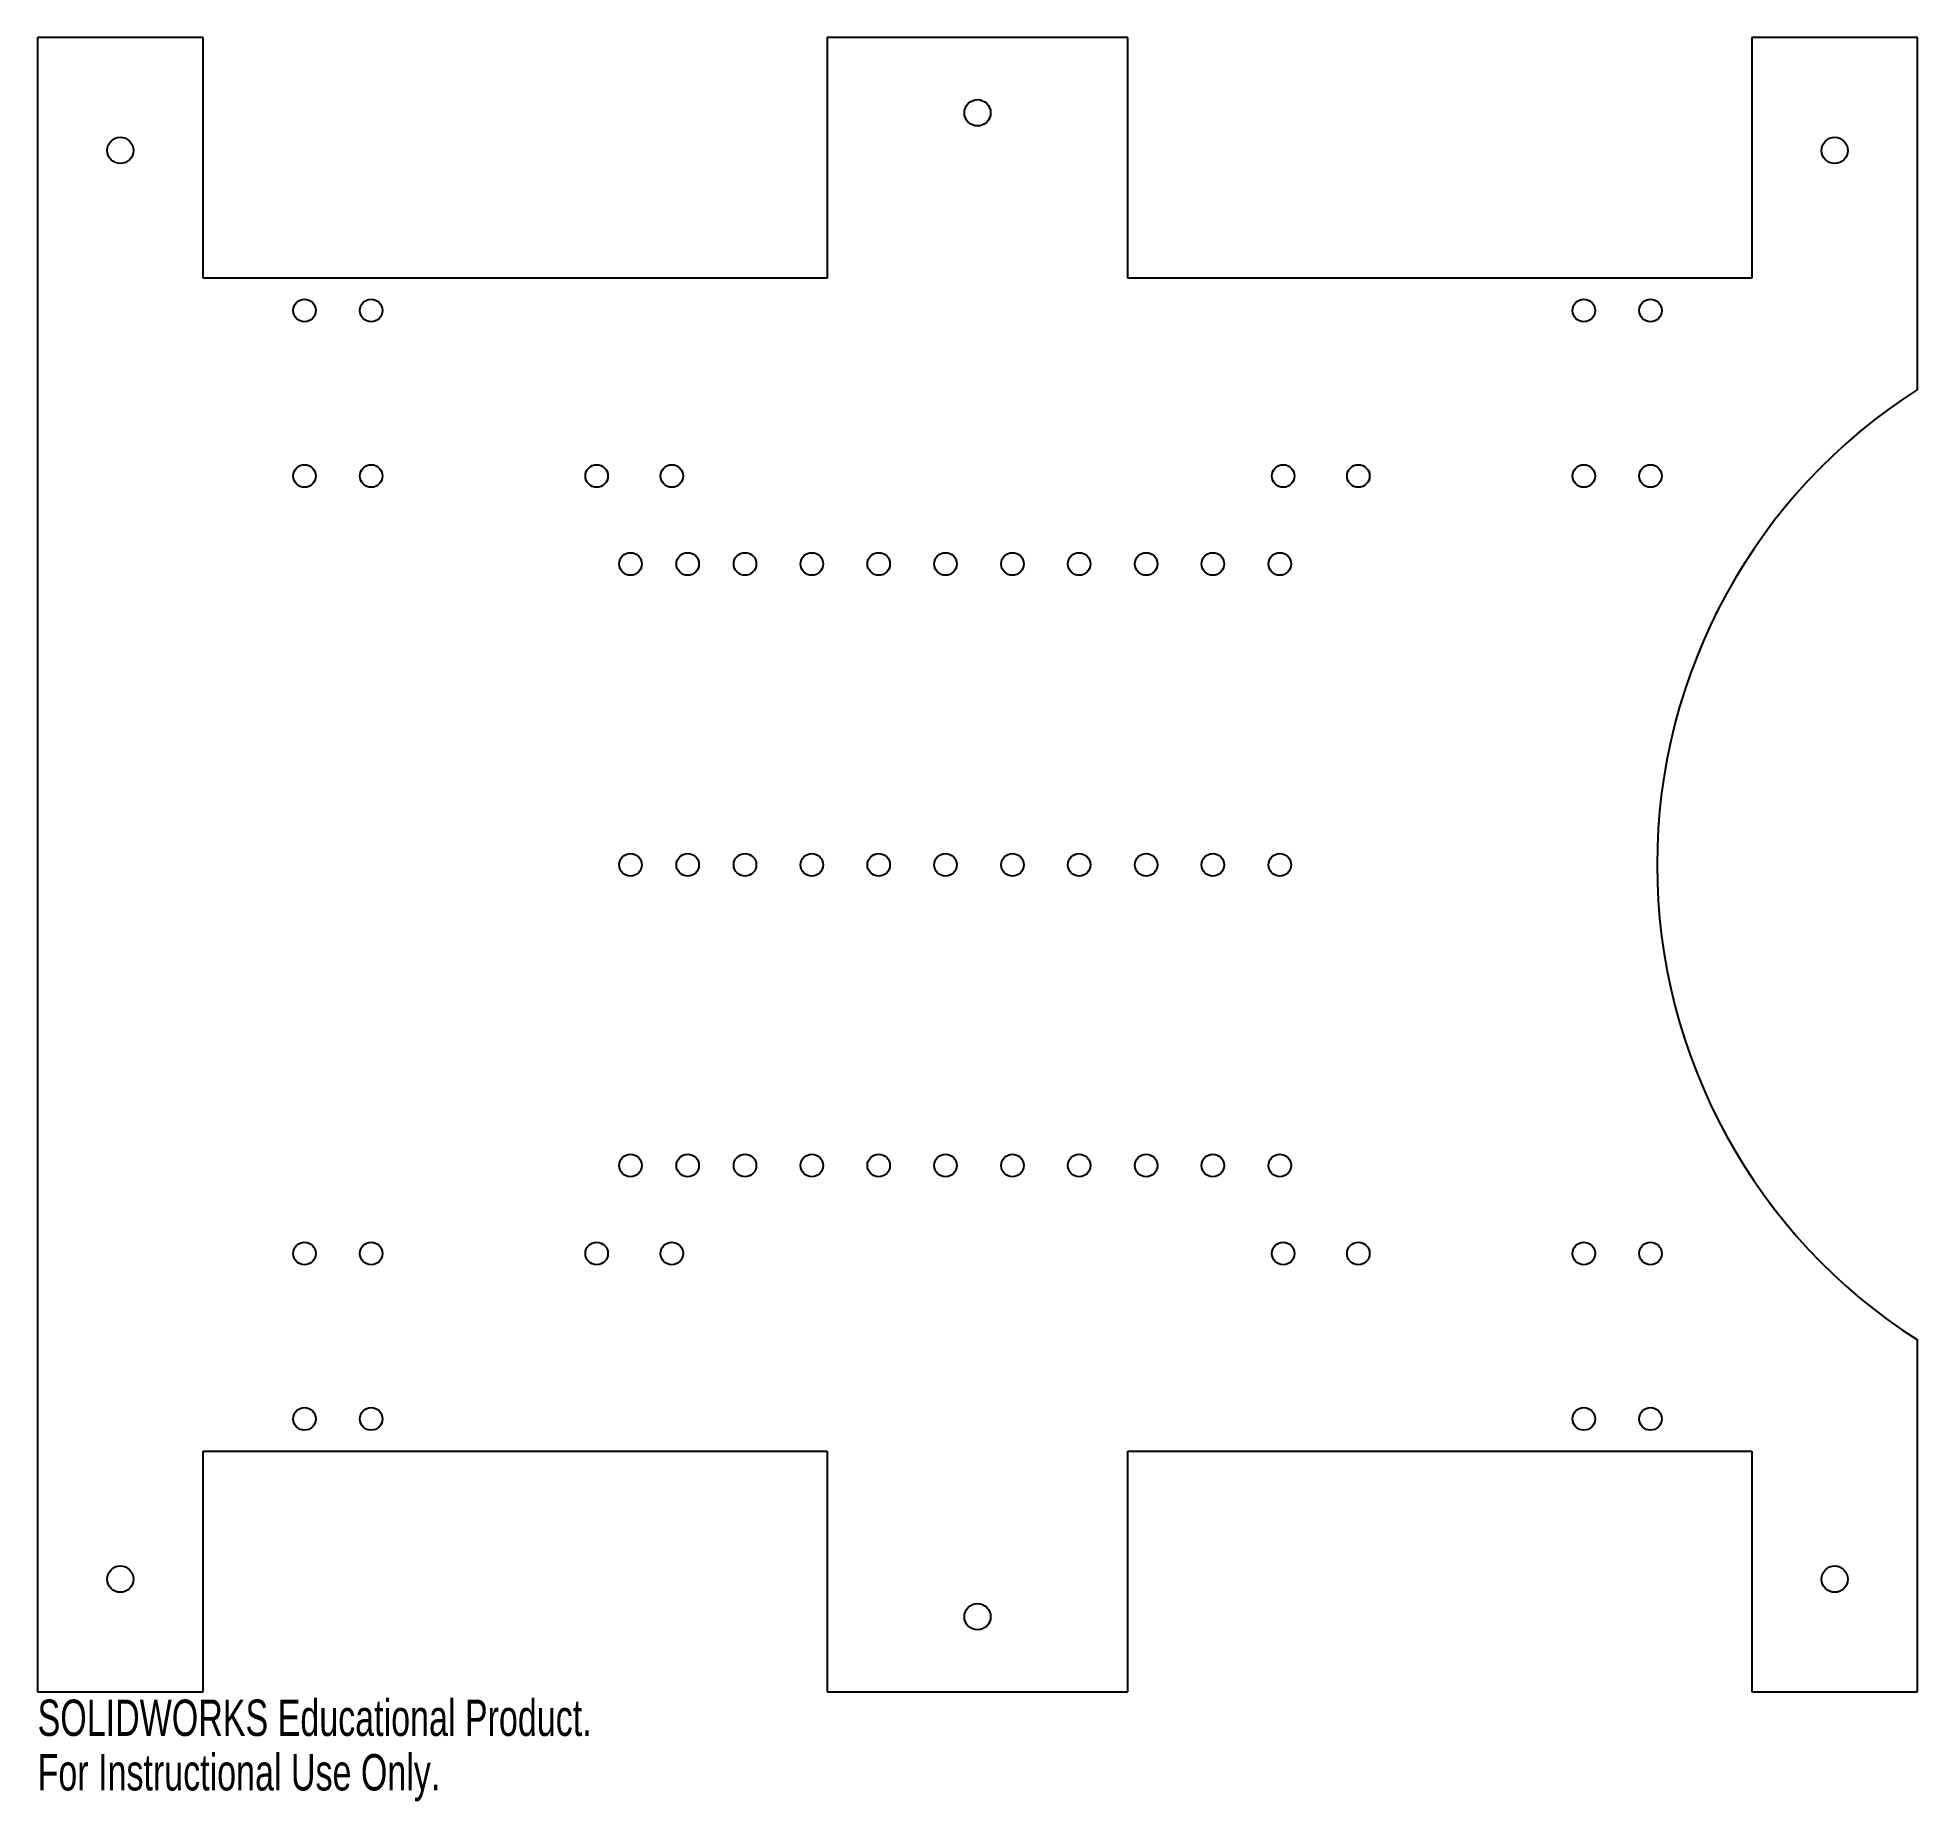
# Model space of a CAD drawing. Header units: millimetres. Extents: x -130 to 120, y -125 to 110.
import ezdxf

# ---------------------------------------------------------------- set-up
doc = ezdxf.new("R2010")
doc.units = ezdxf.units.MM
doc.styles.add('SLDTEXTSTYLE0', font='TXT', dxfattribs={"width": 0.7})

msp = doc.modelspace()

# ---------------------------------------------------------------- linework, layer by layer
at = {"color": 7, "linetype": 'Continuous', "lineweight": 25}
for p, q in [((-108.39, 110), (-130.39, 110)), ((-130.39, 110), (-130.39, -110)), ((-108.39, 78), (-108.39, 110)), ((-25.39, 110), (-25.39, 78)), ((14.61, 110), (-25.39, 110)), ((14.61, 78), (14.61, 110)), ((97.61, 110), (97.61, 78)), ((119.61, 110), (97.61, 110)), ((119.61, 63.2), (119.61, 110)), ((-25.39, 78), (-108.39, 78)), ((97.61, 78), (14.61, 78)), ((119.61, -110), (119.61, -63.2)), ((-108.39, -78), (-25.39, -78)), ((-108.39, -110), (-108.39, -78)), ((-25.39, -78), (-25.39, -110)), ((14.61, -78), (97.61, -78)), ((14.61, -110), (14.61, -78)), ((97.61, -78), (97.61, -110)), ((-130.39, -110), (-108.39, -110)), ((-25.39, -110), (14.61, -110)), ((97.61, -110), (119.61, -110))]:
    msp.add_line(p, q, dxfattribs=at)
for centre, radius in [((-5.39, 100), 1.75), ((-119.39, 95), 1.75), ((108.61, 95), 1.75), ((-94.89, 73.7), 1.5), ((-86.04, 73.7), 1.5), ((75.26, 73.7), 1.5), ((84.11, 73.7), 1.5), ((-94.89, 51.7), 1.5), ((-86.04, 51.7), 1.5), ((-56.04, 51.7), 1.5), ((-46.04, 51.7), 1.5), ((35.26, 51.7), 1.5), ((45.26, 51.7), 1.5), ((75.26, 51.7), 1.5), ((84.11, 51.7), 1.5), ((-51.55, 40), 1.5), ((-43.93, 40), 1.5), ((-36.31, 40), 1.5), ((-27.42, 40), 1.5), ((-18.53, 40), 1.5), ((-9.64, 40), 1.5), ((-0.75, 40), 1.5), ((8.14, 40), 1.5), ((17.03, 40), 1.5), ((25.92, 40), 1.5), ((34.81, 40), 1.5), ((-51.55, 0), 1.5), ((-43.93, 0), 1.5), ((-36.31, 0), 1.5), ((-27.42, 0), 1.5), ((-18.53, 0), 1.5), ((-9.64, 0), 1.5), ((-0.75, 0), 1.5), ((8.14, 0), 1.5), ((17.03, 0), 1.5), ((25.92, 0), 1.5), ((34.81, 0), 1.5), ((-51.55, -40), 1.5), ((-43.93, -40), 1.5), ((-36.31, -40), 1.5), ((-27.42, -40), 1.5), ((-18.53, -40), 1.5), ((-9.64, -40), 1.5), ((-0.75, -40), 1.5), ((8.14, -40), 1.5), ((17.03, -40), 1.5), ((25.92, -40), 1.5), ((34.81, -40), 1.5), ((-94.89, -51.7), 1.5), ((-86.04, -51.7), 1.5), ((-56.04, -51.7), 1.5), ((-46.04, -51.7), 1.5), ((35.26, -51.7), 1.5), ((45.26, -51.7), 1.5), ((75.26, -51.7), 1.5), ((84.11, -51.7), 1.5), ((-94.89, -73.7), 1.5), ((-86.04, -73.7), 1.5), ((75.26, -73.7), 1.5), ((84.11, -73.7), 1.5), ((-119.39, -95), 1.75), ((108.61, -95), 1.75), ((-5.39, -100), 1.75)]:
    msp.add_circle(centre, radius, dxfattribs=at)
msp.add_arc((159.99, 0), 75, 122.5772, 237.4228, dxfattribs=at)

# ---------------------------------------------------------------- texts
at = {"color": 7, "linetype": 'Continuous', "char_height": 4.8336, "attachment_point": 1, "style": 'SLDTEXTSTYLE0'}
for s, insert in [('SOLIDWORKS Educational Product.', (-130.39, -111.02)), ('For Instructional Use Only.', (-130.39, -118.27))]:
    msp.add_mtext(s, dxfattribs=dict(at, insert=insert))

doc.saveas('drawing.dxf')
